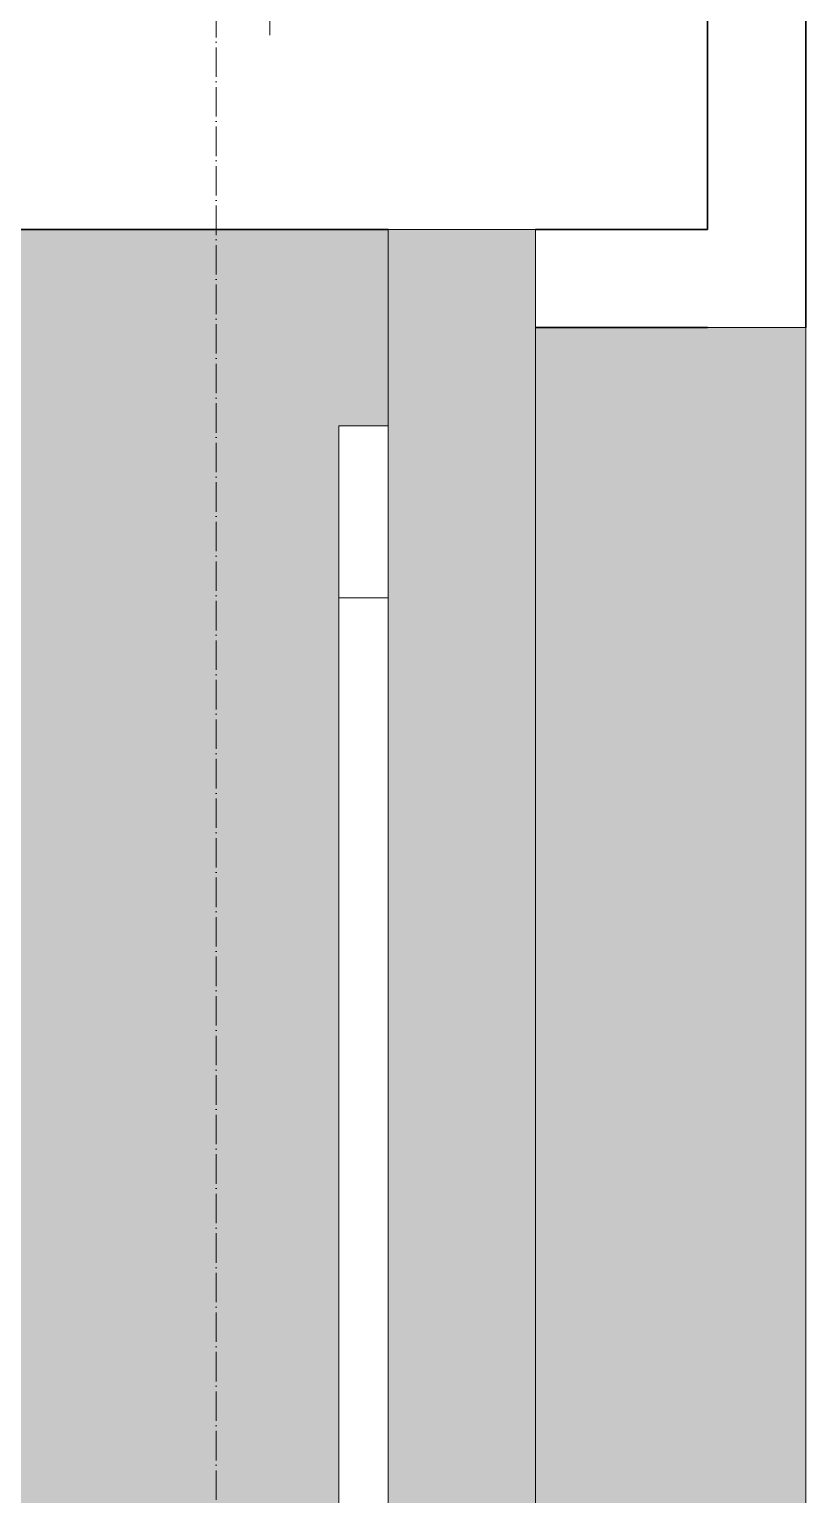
# Model space of a CAD drawing. Header units: millimetres. Extents: x -5016 to 62892, y -6019 to 88916.
# Drawn here: x 15824 to 16140, y 82684 to 83281 of the extents above; entities that cross this region are included whole.
import ezdxf

# ---------------------------------------------------------------- set-up
doc = ezdxf.new("R2010")
doc.units = ezdxf.units.MM
doc.linetypes.add('Осевая 12-2-2', pattern=[16, 12, -2, 0, -2])
for name, color, linetype, lineweight in [('A-GENM', 9, 'Continuous', 13), ('A-GLAZ', 8, 'Continuous', 13), ('A-WALL', 8, 'Continuous', 13), ('A-WALL-PATT', 8, 'Continuous', 13), ('S-GRID', 8, 'Continuous', 13), ('АР_подложка', 8, 'Continuous', 13)]:
    doc.layers.add(name, color=color, linetype=linetype, lineweight=lineweight)

# ---------------------------------------------------------------- blocks, each defined once
blk = doc.blocks.new('INT 20 Окно Прямоугольник 1ст - INT 20 Окно Прямоугольник 1ст 800-750h-2861357-Планировочное решение')
at = {"layer": 'A-GLAZ'}
blk.add_hatch(color=256, dxfattribs=at).paths.add_polyline_path([(400, 130), (-400, 130), (-400, 70), (400, 70)])
for p, q in [((-400, 130), (400, 130)), ((-400, 70), (-400, 130)), ((400, 70), (-400, 70))]:
    blk.add_line(p, q, dxfattribs=at)
blk = doc.blocks.new('INT 20 Откосы окон снаружи Прямоугольник - INT 20 Откосы окон снаружи Прямоугольник-2855487-Планировочное решение')
at = {"layer": 'A-WALL', "lineweight": 35}
for p, q in [((-416.75, -80), (-416.75, -10)), ((-376.75, -80), (-376.75, -10))]:
    blk.add_line(p, q, dxfattribs=at)
blk = doc.blocks.new('INT 20 Подоконник - Подоконник внутри-2842628-Планировочное решение')
at = {"layer": 'A-GLAZ'}
blk.add_hatch(color=256, dxfattribs=at).paths.add_polyline_path([(350, 0), (270, 0), (270, -20), (250, -20), (250, -30), (245, -30), (245, -75), (225, -75), (225, -30), (220, -30), (220, -20), (-370, -20), (-370, 0), (-450, 0), (-450, -290), (350, -290), (350, -270)])
blk = doc.blocks.new('INT 20 Створка - 04_ Левое поворотно-откидное-2844988-Планировочное решение')
at = {"layer": 'A-GLAZ'}
for p, q in [((-420, -30), (-420, -50)), ((-350, -50), (-350, -30)), ((-350, -30), (-350, -50)), ((-420, -50), (-350, -50)), ((-350, -50), (150, -50))]:
    blk.add_line(p, q, dxfattribs=at)
blk = doc.blocks.new('INT 20 Подоконник - Подоконник снаружи-2855419-Планировочное решение')
at = {"layer": 'A-GLAZ'}
blk.add_hatch(color=256, dxfattribs=at).paths.add_polyline_path([(310, 0), (310, 110), (-410, 110), (-410, 0), (250, 0)])
for p, q in [((310, 110), (-410, 110)), ((-410, 110), (-410, 100)), ((-410, 100), (-410, 70))]:
    blk.add_line(p, q, dxfattribs=at)
blk = doc.blocks.new('АР_bath')
at = {"layer": 'A-WALL-PATT', "lineweight": 9}
h = blk.add_hatch(dxfattribs=at)
h.set_pattern_fill('FP_2', color=256, style=0, pattern_type=2)
h.set_pattern_definition([(0, (0, 0), (571.5, 571.5), [71.437, -500.062]), (90, (0, 0), (-571.5, 571.5), [71.437, -500.062]), (135, (71.44, 0), (-571.501, 0), [101.028, -707.195]), (0, (71.44, 321.47), (571.5, 571.5), [71.437, -500.062]), (45, (107.16, 285.75), (0, 571.501), [50.514, -757.709]), (135, (107.16, 285.75), (-571.501, 0), [50.514, -757.709]), (0, (285.75, 464.34), (571.5, 571.5), [101.028, -470.472]), (45, (285.75, 464.34), (0, 571.501), [71.437, -736.786]), (135, (386.78, 464.34), (-571.501, 0), [71.438, -736.786]), (90, (392.9, 142.9), (-571.5, 571.5), [71.437, -500.062]), (45, (392.9, 142.88), (0, 571.501), [50.514, -757.709]), (135, (428.62, 178.6), (-571.501, 0), [50.514, -757.709]), (0, (71.44, 142.9), (571.5, 571.5), [35.719, -478.631]), (0, (500.06, 285.75), (571.5, 571.5), [35.719, -478.631]), (90, (321.47, 357.2), (-571.5, 571.5), [35.719, -478.631]), (135, (392.9, 35.7), (-571.501, 0), [50.514, -757.709]), (135, (142.88, 428.62), (-571.501, 0), [50.514, -757.709]), (45, (267.9, 187.52), (0, 571.501), [50.514, -757.709]), (90, (196.45, 71.44), (-571.5, 571.5), [8.93, -562.57]), (90, (223.24, 312.54), (-571.5, 571.5), [8.93, -562.57]), (90, (491.13, 410.77), (-571.5, 571.5), [8.93, -562.57]), (90, (500.06, 107.16), (-571.5, 571.5), [8.93, -562.57])])
h.paths.add_polyline_path([(18268.19, 6572.64), (18268.19, 7072.64), (17868.19, 7072.64), (17868.19, 6572.64), (18217.23, 6572.64)])
h.paths.add_polyline_path([(17868.19, 7872.64), (18268.19, 7872.64), (18268.19, 8372.64), (17868.19, 8372.64), (17868.19, 7942.64)])
at = {"layer": 'A-WALL', "lineweight": 35}
for p, q in [((18308.19, 7832.64), (18308.19, 9162.64)), ((18268.19, 7872.64), (18268.19, 8372.64)), ((18138.19, 7872.64), (17868.19, 7872.64)), ((18268.19, 7872.64), (18198.19, 7872.64))]:
    blk.add_line(p, q, dxfattribs=at)
at = {"layer": 'S-GRID', "linetype": 'Осевая 12-2-2'}
blk.add_line((18068.19, 11472.64), (18068.19, 1288.7), dxfattribs=at)
at = {"layer": 'A-GENM', "rotation": 269.9999999999999}
blk.add_blockref('INT 20 Створка - 04_ Левое поворотно-откидное-2844988-Планировочное решение', (18168.19, 7372.64), dxfattribs=at)
at = {"layer": 'A-GLAZ'}
for name, p, rotation in [('INT 20 Подоконник - Подоконник внутри-2842628-Планировочное решение', (18138.19, 7422.64), 269.9999999999999), ('INT 20 Окно Прямоугольник 1ст - INT 20 Окно Прямоугольник 1ст 800-750h-2861357-Планировочное решение', (18068.19, 7472.64), 269.9999999999999), ('INT 20 Подоконник - Подоконник снаружи-2855419-Планировочное решение', (18198.19, 7422.64), 270.0000000000007)]:
    blk.add_blockref(name, p, dxfattribs=dict(at, rotation=rotation))
at = {"layer": 'A-WALL', "lineweight": 35, "rotation": 269.9999999999999}
blk.add_blockref('INT 20 Откосы окон снаружи Прямоугольник - INT 20 Откосы окон снаружи Прямоугольник-2855487-Планировочное решение', (18278.19, 7455.9), dxfattribs=at)

msp = doc.modelspace()

# ---------------------------------------------------------------- block references
at = {"layer": 'АР_подложка'}
msp.add_blockref('АР_bath', (-2168, 75327), dxfattribs=at)

doc.saveas('drawing.dxf')
